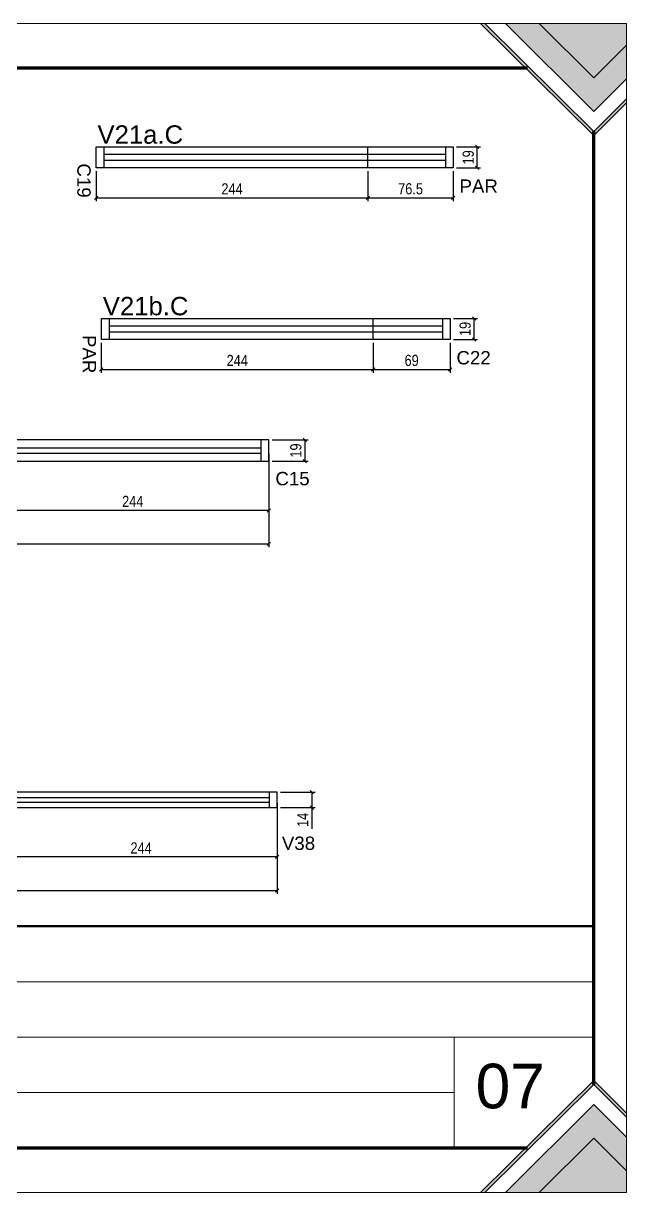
# Model space of a CAD drawing. Extents: x -1206 to 6684, y -2991 to 10691.
# Drawn here: x 4185 to 4726, y -691 to 359 of the extents above; entities that cross this region are included whole.
import ezdxf
from ezdxf.enums import TextEntityAlignment as Align

# ---------------------------------------------------------------- set-up
doc = ezdxf.new("R2010")
doc.units = 0
doc.linetypes.add('CONTINUO', pattern=[0])
doc.layers.get('0').update_dxf_attribs({"color": 50})
for name, color, linetype in [('5', 5, 'Continuous'), ('COTA', 241, 'Continuous'), ('NOMENCLATURA', 7, 'Continuous'), ('Painéis', 200, 'Continuous'), ('SARR_2.2x7', 40, 'Continuous'), ('SARR_EDITAR', 141, 'Continuous')]:
    doc.layers.add(name, color=color, linetype=linetype)
doc.layers.add('Folhas', color=255, linetype='Continuous', lineweight=9)
doc.styles.add('ARIAL', font='arial.ttf')
doc.styles.add('COTA TECNICA', font='techl___.ttf', dxfattribs={"height": 10})
doc.styles.add('COTA TECNICA-50', font='techl___.ttf', dxfattribs={"height": 10})
doc.styles.get("Standard").update_dxf_attribs({"font": 'arial.ttf'})
doc.dimstyles.new('COTA PAINEL-50', dxfattribs={"dimtxt": 10, "dimasz": 3, "dimexe": 3, "dimexo": 3, "dimgap": 3, "dimtad": 1, "dimdec": 1, "dimzin": 9, "dimdsep": 46, "dimtxsty": 'COTA TECNICA-50', "dimblk1": 'OBLIQUE', "dimblk2": 'OBLIQUE', "dimsah": 1, "dimcen": 0.9, "dimclrd": 4, "dimclre": 4, "dimclrt": 240, "dimadec": 1, "dimazin": 3, "dimtfac": 1, "dimtdec": 1, "dimtmove": 0, "dimatfit": 3, "dimfxl": 1, "dimtolj": 1, "dimtzin": 12, "dimarcsym": 0})
doc.dimstyles.new('PAINEL', dxfattribs={"dimtxt": 10, "dimasz": 3, "dimexe": 3, "dimexo": 3, "dimgap": 3, "dimtad": 1, "dimdec": 1, "dimzin": 12, "dimdsep": 46, "dimtxsty": 'COTA TECNICA', "dimblk1": 'OBLIQUE', "dimblk2": 'OBLIQUE', "dimsah": 1, "dimcen": 0.9, "dimclrd": 4, "dimclre": 4, "dimclrt": 240, "dimadec": 1, "dimazin": 3, "dimtfac": 1, "dimtdec": 1, "dimtmove": 0, "dimatfit": 3, "dimfxl": 1, "dimtolj": 1, "dimtzin": 12, "dimarcsym": 0})

# ---------------------------------------------------------------- blocks, each defined once
blk = doc.blocks.new('9999999999')
at = {"transparency": 33554687}
h = blk.add_hatch(color=30, dxfattribs=at)
h.dxf.hatch_style = 1
h.paths.add_polyline_path([(1357.7, 1050), (1354, 1050), (1455.5, 949.3), (1485, 978.7), (1485, 982.3), (1455.5, 953)])
at = {"true_color": 0x000000, "transparency": 33554687}
h = blk.add_hatch(color=18, dxfattribs=at)
h.dxf.hatch_style = 1
h.paths.add_polyline_path([(1406.6, 1050), (1376.2, 1050), (1455.5, 970.8), (1485, 1000.1), (1485, 1030.4), (1455.5, 1001.1)])
at = {"true_color": 0xff7f00, "transparency": 33554687}
h = blk.add_hatch(color=30, dxfattribs=at)
h.dxf.hatch_style = 1
h.paths.add_polyline_path([(1485, 1030.4), (1485, 1050), (1406.6, 1050), (1455.5, 1001.1)])
at = {"transparency": 33554687}
h = blk.add_hatch(color=30, dxfattribs=at)
h.dxf.hatch_style = 1
h.paths.add_polyline_path([(1357.7, 0), (1354, 0), (1455.5, 100.7), (1485, 71.3), (1485, 67.7), (1455.5, 97)])
at = {"true_color": 0x000000, "transparency": 33554687}
h = blk.add_hatch(color=18, dxfattribs=at)
h.dxf.hatch_style = 1
h.paths.add_polyline_path([(1406.6, 0), (1376.2, 0), (1455.5, 79.2), (1485, 49.9), (1485, 19.6), (1455.5, 48.9)])
at = {"true_color": 0xff7f00, "transparency": 33554687}
h = blk.add_hatch(color=30, dxfattribs=at)
h.dxf.hatch_style = 1
h.paths.add_polyline_path([(1485, 19.6), (1485, 0), (1406.6, 0), (1455.5, 48.9)])
at = {"color": 30, "linetype": 'CONTINUO'}
for p, q in [((396.9, 189.4), (1455.5, 189.4)), ((396.9, 139.6), (1455.5, 139.6)), ((1330.4, 139.6), (1330.4, 40)), ((396.9, 89.8), (1330.4, 89.8))]:
    blk.add_line(p, q, dxfattribs=at)
at = {"color": 30, "transparency": 33554687}
for points in [[(1485, 978.7), (1455.5, 949.3), (1354, 1050)], [(1485, 982.3), (1455.5, 953), (1357.7, 1050)], [(1376.2, 1050), (1455.5, 970.8), (1485, 1000.1)], [(1406.6, 1050), (1455.5, 1001.1), (1485, 1030.4)], [(1485, 71.3), (1455.5, 100.7), (1354, 0)], [(1485, 67.7), (1455.5, 97), (1357.7, 0)], [(1376.2, 0), (1455.5, 79.2), (1485, 49.9)], [(1406.6, 0), (1455.5, 48.9), (1485, 19.6)]]:
    blk.add_lwpolyline(points, dxfattribs=at)
at = {"color": 30, "linetype": 'CONTINUO', "const_width": 2}
blk.add_lwpolyline([(1455.5, 97), (1455.5, 239.2), (50, 239.2), (50, 40), (1396.2, 40)], dxfattribs=at)
at = {"layer": 'Folhas'}
blk.add_lwpolyline([(0, 0), (1485, 0), (1485, 1050), (0, 1050)], close=True, dxfattribs=at)
at = {"layer": 'Folhas', "color": 30, "const_width": 3}
for points in [[(1396.2, 1010), (50, 1010), (50, 40), (1396.2, 40)], [(1455.5, 97), (1455.5, 953)]]:
    blk.add_lwpolyline(points, dxfattribs=at)
blk = doc.blocks.new('_Oblique')
at = {"color": 0, "linetype": 'ByBlock', "lineweight": -2}
blk.add_line((-0.5, -0.5), (0.5, 0.5), dxfattribs=at)
blk = doc.blocks.new('*D140')
at = {"layer": 'COTA', "color": 4, "linetype": 'ByBlock', "lineweight": -2, "transparency": 16777216}
for p, q in [((4161.3, -37.6), (4161.3, -81.9)), ((4405.3, -37.6), (4405.3, -81.9)), ((4405.3, -78.9), (4161.3, -78.9))]:
    blk.add_line(p, q, dxfattribs=at)
at = {"layer": 'Defpoints', "color": 0, "linetype": 'ByBlock', "transparency": 16777216}
for p in [(4161.3, -34.6), (4405.3, -34.6), (4161.3, -78.9)]:
    blk.add_point(p, dxfattribs=at)
at = {"layer": 'COTA', "color": 4, "linetype": 'ByBlock', "lineweight": -2, "transparency": 16777216, "xscale": 3, "yscale": 3, "zscale": 3, "rotation": 180}
blk.add_blockref('_Oblique', (4161.3, -78.9), dxfattribs=at)
at = {"layer": 'COTA', "color": 4, "linetype": 'ByBlock', "lineweight": -2, "transparency": 16777216, "xscale": 3, "yscale": 3, "zscale": 3}
blk.add_blockref('_Oblique', (4405.3, -78.9), dxfattribs=at)
at = {"layer": 'COTA', "color": 240, "linetype": 'ByBlock', "transparency": 16777216, "insert": (4283.3, -70.8), "char_height": 10, "attachment_point": 5, "style": 'COTA TECNICA-50'}
blk.add_mtext('\\A1;244', dxfattribs=at)
blk = doc.blocks.new('*D143')
at = {"layer": 'COTA', "color": 4, "lineweight": -2, "transparency": 16777216}
for p, q in [((3904.3, -30.6), (3904.3, -112)), ((4405.3, -28.1), (4405.3, -112)), ((3904.3, -109), (4405.3, -109))]:
    blk.add_line(p, q, dxfattribs=at)
at = {"layer": 'Defpoints', "color": 0, "transparency": 16777216}
for p in [(3904.3, -27.6), (4405.3, -25.1), (4405.3, -109)]:
    blk.add_point(p, dxfattribs=at)
at = {"layer": 'COTA', "color": 4, "lineweight": -2, "transparency": 16777216, "xscale": 3, "yscale": 3, "zscale": 3, "rotation": 180}
blk.add_blockref('_Oblique', (3904.3, -109), dxfattribs=at)
at = {"layer": 'COTA', "color": 4, "lineweight": -2, "transparency": 16777216, "xscale": 3, "yscale": 3, "zscale": 3}
blk.add_blockref('_Oblique', (4405.3, -109), dxfattribs=at)
at = {"layer": 'COTA', "color": 240, "transparency": 16777216, "insert": (4156.2, -100.9), "char_height": 10, "attachment_point": 5, "style": 'COTA TECNICA-50'}
blk.add_mtext('\\A1;X6', dxfattribs=at)
blk = doc.blocks.new('*D147')
at = {"layer": 'Defpoints', "color": 0, "transparency": 16777216}
for p in [(4570.9, 247.7), (4592.5, 247.7), (4570.9, 228.7)]:
    blk.add_point(p, dxfattribs=at)
at = {"layer": 'Painéis', "color": 4, "lineweight": -2, "transparency": 16777216}
for p, q in [((4573.9, 247.7), (4595.5, 247.7)), ((4592.5, 228.7), (4592.5, 247.7)), ((4573.9, 228.7), (4595.5, 228.7))]:
    blk.add_line(p, q, dxfattribs=at)
at = {"layer": 'Painéis', "color": 4, "lineweight": -2, "transparency": 16777216, "xscale": 3, "yscale": 3, "zscale": 3}
for p, rotation in [((4592.5, 247.7), 90), ((4592.5, 228.7), 270)]:
    blk.add_blockref('_Oblique', p, dxfattribs=dict(at, rotation=rotation))
at = {"layer": 'Painéis', "color": 240, "transparency": 16777216, "insert": (4584.4, 238.2), "char_height": 10, "attachment_point": 5, "rotation": 90, "style": 'COTA TECNICA'}
blk.add_mtext('\\A1;19', dxfattribs=at)
blk = doc.blocks.new('*D148')
at = {"layer": 'COTA', "color": 4, "lineweight": -2, "transparency": 16777216}
for p, q in [((4250.4, 225.7), (4250.4, 198.8)), ((4494.4, 225.7), (4494.4, 198.8)), ((4250.4, 201.8), (4494.4, 201.8))]:
    blk.add_line(p, q, dxfattribs=at)
at = {"layer": 'Defpoints', "color": 0, "transparency": 16777216}
for p in [(4250.4, 228.7), (4494.4, 228.7), (4494.4, 201.8)]:
    blk.add_point(p, dxfattribs=at)
at = {"layer": 'COTA', "color": 4, "lineweight": -2, "transparency": 16777216, "xscale": 3, "yscale": 3, "zscale": 3, "rotation": 180}
blk.add_blockref('_Oblique', (4250.4, 201.8), dxfattribs=at)
at = {"layer": 'COTA', "color": 4, "lineweight": -2, "transparency": 16777216, "xscale": 3, "yscale": 3, "zscale": 3}
blk.add_blockref('_Oblique', (4494.4, 201.8), dxfattribs=at)
at = {"layer": 'COTA', "color": 240, "transparency": 16777216, "insert": (4372.4, 209.9), "char_height": 10, "attachment_point": 5, "style": 'COTA TECNICA'}
blk.add_mtext('\\A1;244', dxfattribs=at)
blk = doc.blocks.new('*D149')
at = {"layer": 'COTA', "color": 4, "lineweight": -2, "transparency": 16777216}
for p, q in [((4494.4, 225.7), (4494.4, 198.8)), ((4570.9, 225.7), (4570.9, 198.8)), ((4494.4, 201.8), (4570.9, 201.8))]:
    blk.add_line(p, q, dxfattribs=at)
at = {"layer": 'Defpoints', "color": 0, "transparency": 16777216}
for p in [(4494.4, 228.7), (4570.9, 228.7), (4570.9, 201.8)]:
    blk.add_point(p, dxfattribs=at)
at = {"layer": 'COTA', "color": 4, "lineweight": -2, "transparency": 16777216, "xscale": 3, "yscale": 3, "zscale": 3, "rotation": 180}
blk.add_blockref('_Oblique', (4494.4, 201.8), dxfattribs=at)
at = {"layer": 'COTA', "color": 4, "lineweight": -2, "transparency": 16777216, "xscale": 3, "yscale": 3, "zscale": 3}
blk.add_blockref('_Oblique', (4570.9, 201.8), dxfattribs=at)
at = {"layer": 'COTA', "color": 240, "transparency": 16777216, "insert": (4532.6, 209.9), "char_height": 10, "attachment_point": 5, "style": 'COTA TECNICA'}
blk.add_mtext('\\A1;76.5', dxfattribs=at)
blk = doc.blocks.new('*D150')
at = {"layer": 'Defpoints', "color": 0, "transparency": 16777216}
for p in [(4568.1, 93.6), (4589.7, 93.6), (4568.1, 74.6)]:
    blk.add_point(p, dxfattribs=at)
at = {"layer": 'Painéis', "color": 4, "lineweight": -2, "transparency": 16777216}
for p, q in [((4571.1, 93.6), (4592.7, 93.6)), ((4589.7, 74.6), (4589.7, 93.6)), ((4571.1, 74.6), (4592.7, 74.6))]:
    blk.add_line(p, q, dxfattribs=at)
at = {"layer": 'Painéis', "color": 4, "lineweight": -2, "transparency": 16777216, "xscale": 3, "yscale": 3, "zscale": 3}
for p, rotation in [((4589.7, 93.6), 90), ((4589.7, 74.6), 270)]:
    blk.add_blockref('_Oblique', p, dxfattribs=dict(at, rotation=rotation))
at = {"layer": 'Painéis', "color": 240, "transparency": 16777216, "insert": (4581.6, 84.1), "char_height": 10, "attachment_point": 5, "rotation": 90, "style": 'COTA TECNICA'}
blk.add_mtext('\\A1;19', dxfattribs=at)
blk = doc.blocks.new('*D151')
at = {"layer": 'COTA', "color": 4, "lineweight": -2, "transparency": 16777216}
for p, q in [((4255.1, 71.6), (4255.1, 44.7)), ((4499.1, 71.6), (4499.1, 44.7)), ((4255.1, 47.7), (4499.1, 47.7))]:
    blk.add_line(p, q, dxfattribs=at)
at = {"layer": 'Defpoints', "color": 0, "transparency": 16777216}
for p in [(4255.1, 74.6), (4499.1, 74.6), (4499.1, 47.7)]:
    blk.add_point(p, dxfattribs=at)
at = {"layer": 'COTA', "color": 4, "lineweight": -2, "transparency": 16777216, "xscale": 3, "yscale": 3, "zscale": 3, "rotation": 180}
blk.add_blockref('_Oblique', (4255.1, 47.7), dxfattribs=at)
at = {"layer": 'COTA', "color": 4, "lineweight": -2, "transparency": 16777216, "xscale": 3, "yscale": 3, "zscale": 3}
blk.add_blockref('_Oblique', (4499.1, 47.7), dxfattribs=at)
at = {"layer": 'COTA', "color": 240, "transparency": 16777216, "insert": (4377.1, 55.8), "char_height": 10, "attachment_point": 5, "style": 'COTA TECNICA'}
blk.add_mtext('\\A1;244', dxfattribs=at)
blk = doc.blocks.new('*D152')
at = {"layer": 'COTA', "color": 4, "lineweight": -2, "transparency": 16777216}
for p, q in [((4499.1, 71.6), (4499.1, 44.7)), ((4568.1, 71.6), (4568.1, 44.7)), ((4499.1, 47.7), (4568.1, 47.7))]:
    blk.add_line(p, q, dxfattribs=at)
at = {"layer": 'Defpoints', "color": 0, "transparency": 16777216}
for p in [(4499.1, 74.6), (4568.1, 74.6), (4568.1, 47.7)]:
    blk.add_point(p, dxfattribs=at)
at = {"layer": 'COTA', "color": 4, "lineweight": -2, "transparency": 16777216, "xscale": 3, "yscale": 3, "zscale": 3, "rotation": 180}
blk.add_blockref('_Oblique', (4499.1, 47.7), dxfattribs=at)
at = {"layer": 'COTA', "color": 4, "lineweight": -2, "transparency": 16777216, "xscale": 3, "yscale": 3, "zscale": 3}
blk.add_blockref('_Oblique', (4568.1, 47.7), dxfattribs=at)
at = {"layer": 'COTA', "color": 240, "transparency": 16777216, "insert": (4533.6, 55.8), "char_height": 10, "attachment_point": 5, "style": 'COTA TECNICA'}
blk.add_mtext('\\A1;69', dxfattribs=at)
blk = doc.blocks.new('*D158')
at = {"layer": 'COTA', "color": 4, "linetype": 'ByBlock', "lineweight": -2, "transparency": 16777216}
for p, q in [((4168.8, -348.8), (4168.8, -393.1)), ((4412.8, -348.8), (4412.8, -393.1)), ((4412.8, -390.1), (4168.8, -390.1))]:
    blk.add_line(p, q, dxfattribs=at)
at = {"layer": 'Defpoints', "color": 0, "linetype": 'ByBlock', "transparency": 16777216}
for p in [(4168.8, -345.8), (4412.8, -345.8), (4168.8, -390.1)]:
    blk.add_point(p, dxfattribs=at)
at = {"layer": 'COTA', "color": 4, "linetype": 'ByBlock', "lineweight": -2, "transparency": 16777216, "xscale": 3, "yscale": 3, "zscale": 3, "rotation": 180}
blk.add_blockref('_Oblique', (4168.8, -390.1), dxfattribs=at)
at = {"layer": 'COTA', "color": 4, "linetype": 'ByBlock', "lineweight": -2, "transparency": 16777216, "xscale": 3, "yscale": 3, "zscale": 3}
blk.add_blockref('_Oblique', (4412.8, -390.1), dxfattribs=at)
at = {"layer": 'COTA', "color": 240, "linetype": 'ByBlock', "transparency": 16777216, "insert": (4290.8, -382), "char_height": 10, "attachment_point": 5, "style": 'COTA TECNICA-50'}
blk.add_mtext('\\A1;244', dxfattribs=at)
blk = doc.blocks.new('*D165')
at = {"layer": 'COTA', "color": 4, "lineweight": -2, "transparency": 16777216}
for p, q in [((4412.8, -341.8), (4412.8, -423.2)), ((3911.8, -346.8), (3911.8, -423.2)), ((3911.8, -420.2), (4412.8, -420.2))]:
    blk.add_line(p, q, dxfattribs=at)
at = {"layer": 'Defpoints', "color": 0, "transparency": 16777216}
for p in [(3911.8, -343.8), (4412.8, -338.8), (4412.8, -420.2)]:
    blk.add_point(p, dxfattribs=at)
at = {"layer": 'COTA', "color": 4, "lineweight": -2, "transparency": 16777216, "xscale": 3, "yscale": 3, "zscale": 3, "rotation": 180}
blk.add_blockref('_Oblique', (3911.8, -420.2), dxfattribs=at)
at = {"layer": 'COTA', "color": 4, "lineweight": -2, "transparency": 16777216, "xscale": 3, "yscale": 3, "zscale": 3}
blk.add_blockref('_Oblique', (4412.8, -420.2), dxfattribs=at)
at = {"layer": 'COTA', "color": 240, "transparency": 16777216, "insert": (4163.7, -412.1), "char_height": 10, "attachment_point": 5, "style": 'COTA TECNICA-50'}
blk.add_mtext('\\A1;X2', dxfattribs=at)
blk = doc.blocks.new('*D189')
at = {"layer": 'COTA', "color": 4, "lineweight": -2, "transparency": 16777216}
for p, q in [((4415.8, -331.8), (4447, -331.8)), ((4444, -331.8), (4444, -345.8)), ((4415.8, -345.8), (4447, -345.8)), ((4444, -345.8), (4444, -364.9))]:
    blk.add_line(p, q, dxfattribs=at)
at = {"layer": 'Defpoints', "color": 0, "transparency": 16777216}
for p in [(4412.8, -331.8), (4412.8, -345.8), (4444, -345.8)]:
    blk.add_point(p, dxfattribs=at)
at = {"layer": 'COTA', "color": 4, "lineweight": -2, "transparency": 16777216, "xscale": 3, "yscale": 3, "zscale": 3}
for p, rotation in [((4444, -331.8), 90), ((4444, -345.8), 270)]:
    blk.add_blockref('_Oblique', p, dxfattribs=dict(at, rotation=rotation))
at = {"layer": 'COTA', "color": 240, "transparency": 16777216, "insert": (4435.9, -356.8), "char_height": 10, "attachment_point": 5, "rotation": 90, "style": 'COTA TECNICA-50'}
blk.add_mtext('\\A1;14', dxfattribs=at)
blk = doc.blocks.new('*D419')
at = {"layer": 'COTA', "color": 4, "lineweight": -2, "transparency": 16777216}
for p, q in [((4408.3, -15.6), (4440.7, -15.6)), ((4437.7, -15.6), (4437.7, -34.6)), ((4408.3, -34.6), (4440.7, -34.6))]:
    blk.add_line(p, q, dxfattribs=at)
at = {"layer": 'Defpoints', "color": 0, "transparency": 16777216}
for p in [(4405.3, -15.6), (4405.3, -34.6), (4437.7, -34.6)]:
    blk.add_point(p, dxfattribs=at)
at = {"layer": 'COTA', "color": 4, "lineweight": -2, "transparency": 16777216, "xscale": 3, "yscale": 3, "zscale": 3}
for p, rotation in [((4437.7, -15.6), 90), ((4437.7, -34.6), 270)]:
    blk.add_blockref('_Oblique', p, dxfattribs=dict(at, rotation=rotation))
at = {"layer": 'COTA', "color": 240, "transparency": 16777216, "insert": (4429.7, -25.1), "char_height": 10, "attachment_point": 5, "rotation": 90, "style": 'COTA TECNICA-50'}
blk.add_mtext('\\A1;19', dxfattribs=at)

msp = doc.modelspace()

# ---------------------------------------------------------------- linework, layer by layer
at = {"layer": 'Painéis'}
for p, q in [((4250.376, 247.687), (4570.876, 247.687)), ((4250.376, 228.687), (4250.376, 247.687)), ((4494.376, 228.687), (4494.376, 247.687)), ((4570.876, 247.687), (4570.876, 228.687)), ((4570.876, 228.687), (4250.376, 228.687)), ((4255.14, 93.605), (4568.14, 93.605)), ((4255.14, 74.605), (4255.14, 93.605)), ((4499.14, 74.605), (4499.14, 93.605)), ((4568.14, 93.605), (4568.14, 74.605)), ((4568.14, 74.605), (4255.14, 74.605)), ((4405.29, -15.61), (3904.29, -15.61)), ((4405.29, -34.61), (4405.29, -15.61)), ((4161.29, -34.61), (4405.29, -34.61)), ((4412.831, -331.768), (3911.831, -331.768)), ((4412.831, -345.768), (4412.831, -331.768)), ((4168.831, -345.768), (4412.831, -345.768))]:
    msp.add_line(p, q, dxfattribs=at)
at = {"layer": 'SARR_2.2x7', "linetype": 'Continuous'}
for p, q in [((4257.376, 247.687), (4257.376, 228.687)), ((4563.876, 247.687), (4563.876, 228.687)), ((4494.376, 240.687), (4257.376, 240.687)), ((4257.376, 235.687), (4494.376, 235.687)), ((4563.876, 240.687), (4494.376, 240.687)), ((4494.376, 235.687), (4563.876, 235.687)), ((4262.14, 93.605), (4262.14, 74.605)), ((4499.14, 86.605), (4262.14, 86.605)), ((4561.14, 86.605), (4499.14, 86.605)), ((4561.14, 93.605), (4561.14, 74.605)), ((4262.14, 81.605), (4499.14, 81.605)), ((4499.14, 81.605), (4561.14, 81.605)), ((4398.29, -15.61), (4398.29, -34.61)), ((4161.29, -22.61), (4398.29, -22.61)), ((4398.29, -27.61), (4161.29, -27.61)), ((4405.831, -331.768), (4405.831, -345.768))]:
    msp.add_line(p, q, dxfattribs=at)
at = {"layer": 'SARR_EDITAR', "linetype": 'Continuous'}
for p, q in [((4168.831, -336.768), (4405.831, -336.768)), ((4168.831, -340.768), (4405.831, -340.768))]:
    msp.add_line(p, q, dxfattribs=at)

# ---------------------------------------------------------------- block references
at = {"layer": 'Folhas'}
msp.add_blockref('9999999999', (3241.471, -691.496), dxfattribs=at)

# ---------------------------------------------------------------- texts
at = {"layer": '5', "linetype": 'Continuous'}
for s, rotation, p in [('C19', 269.999964, (4233.55, 232.738)), ('PAR', 359.999964, (4576.528, 206.349)), ('PAR', 269.999964, (4238.314, 78.655)), ('C22', 359.999964, (4573.792, 52.266)), ('C15', 0.000036, (4411.312, -56.304)), ('V38', 0.000036, (4417.135, -383.763))]:
    msp.add_text(s, height=12, rotation=rotation, dxfattribs=at).set_placement(p)
at = {"layer": 'Folhas', "style": 'ARIAL'}
msp.add_text('07', height=40, dxfattribs=at).set_placement((4622.102, -595.755), align=Align.MIDDLE)
at = {"layer": 'NOMENCLATURA', "linetype": 'Continuous'}
for s, p in [('V21a.C', (4251.657, 250.451)), ('V21b.C', (4256.421, 96.368))]:
    msp.add_text(s, height=16.5, dxfattribs=at).set_placement(p)

# ---------------------------------------------------------------- dimensions: what is measured, and where the dimension line sits
at = {"layer": 'COTA'}
for base, p1, p2, picture, middle in [((4494.376, 201.78), (4250.376, 228.687), (4494.376, 228.687), '*D148', (4372.376, 209.853)), ((4499.14, 47.697), (4255.14, 74.605), (4499.14, 74.605), '*D151', (4377.14, 55.77))]:
    dim = msp.add_linear_dim(base=base, p1=p1, p2=p2, dimstyle='PAINEL', dxfattribs=at)
    dim.commit()
    dim.dimension.update_dxf_attribs({"geometry": picture, "text_midpoint": middle})
for base, p1, p2, picture, middle in [((4570.876, 201.78), (4494.376, 228.687), (4570.876, 228.687), '*D149', (4532.626, 209.889)), ((4568.14, 47.697), (4499.14, 74.605), (4568.14, 74.605), '*D152', (4533.64, 55.828))]:
    dim = msp.add_linear_dim(base=base, p1=p1, p2=p2, dimstyle='PAINEL', override={"dimtmove": 1}, dxfattribs=at)
    dim.commit()
    dim.dimension.update_dxf_attribs({"geometry": picture, "text_midpoint": middle})
for base, p1, p2, picture, middle in [((4437.746, -34.61), (4405.29, -15.61), (4405.29, -34.61), '*D419', (4429.659, -25.11)), ((4444.022, -345.768), (4412.831, -331.768), (4412.831, -345.768), '*D189', (4435.949, -356.827))]:
    dim = msp.add_linear_dim(base=base, p1=p1, p2=p2, angle=90, dimstyle='COTA PAINEL-50', dxfattribs=at)
    dim.commit()
    dim.dimension.update_dxf_attribs({"geometry": picture, "text_midpoint": middle})
for base, p1, p2, text, picture, middle in [((4405.29, -109.008), (3904.29, -27.61), (4405.29, -25.11), 'X6', '*D143', (4156.16, -109.008)), ((4412.831, -420.167), (3911.831, -343.768), (4412.831, -338.768), 'X2', '*D165', (4163.701, -420.167))]:
    dim = msp.add_linear_dim(base=base, p1=p1, p2=p2, text=text, dimstyle='COTA PAINEL-50', dxfattribs=at)
    dim.commit()
    dim.dimension.update_dxf_attribs({"geometry": picture, "text_midpoint": middle, "dimtype": 160})
at = {"layer": 'COTA', "color": 1, "linetype": 'ByBlock'}
for base, p1, p2, picture, middle in [((4161.29, -78.921), (4405.29, -34.61), (4161.29, -34.61), '*D140', (4283.29, -70.848)), ((4168.831, -390.08), (4412.831, -345.768), (4168.831, -345.768), '*D158', (4290.831, -382.007))]:
    dim = msp.add_linear_dim(base=base, p1=p1, p2=p2, angle=180, dimstyle='COTA PAINEL-50', override={"dimarcsym": 1}, dxfattribs=at)
    dim.commit()
    dim.dimension.update_dxf_attribs({"geometry": picture, "text_midpoint": middle})
at = {"layer": 'Painéis'}
for base, p1, p2, picture, middle in [((4592.471, 247.687), (4570.876, 228.687), (4570.876, 247.687), '*D147', (4584.383, 238.187)), ((4589.735, 93.605), (4568.14, 74.605), (4568.14, 93.605), '*D150', (4581.647, 84.105))]:
    dim = msp.add_linear_dim(base=base, p1=p1, p2=p2, angle=90, dimstyle='PAINEL', dxfattribs=at)
    dim.commit()
    dim.dimension.update_dxf_attribs({"geometry": picture, "text_midpoint": middle})

doc.saveas('drawing.dxf')
